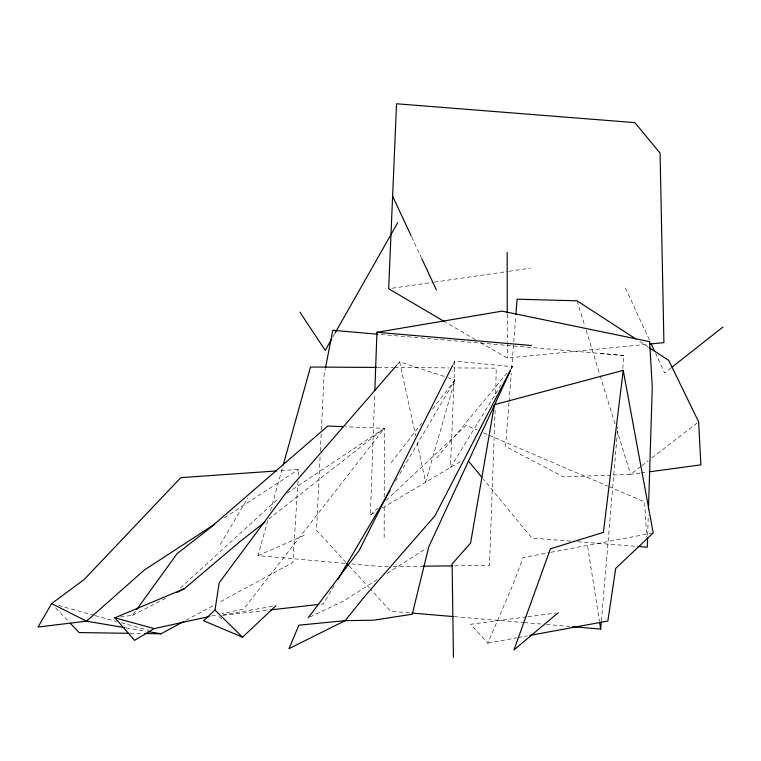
<?xml version="1.0" encoding="UTF-8"?>
<svg xmlns="http://www.w3.org/2000/svg" width="761" height="761" viewBox="0 0 761 761"><rect width="100%" height="100%" fill="white"/><g stroke="black" fill="none" stroke-linecap="round" stroke-linejoin="round"><path stroke-width="0.57" stroke-dasharray="3.81 2.85" d="M384.162 537.513L384.21 505.466M384.219 497.161L384.315 428.329L345.427 426.75M647.659 535.344L648.286 515.159M374.441 512.686L370.36 515.102L374.716 394.027M495.107 410.179L489.475 565.452L453.822 565.851M495.715 393.589L496.22 368.162L453.632 367.905M511.24 368.866L512.248 366.707L454.802 361.123L450.493 467.511L502.365 382.84M320.077 457.038L316.528 530.322L346.036 562.522M320.362 451.13L321.332 431.04M321.389 429.86L324.024 375.487L325.366 368.543M298.008 481.171L292.909 562.484L218.169 602.902M298.379 475.273L298.74 469.385L279.877 470.707M509.004 402.835L505.599 446.412L563.549 476.957L610.588 475.14M509.09 401.656L511.297 373.385M511.668 368.676L515.806 315.672M601.39 620.776L617.856 426.541M622.774 368.505L623.887 355.482L378.93 334.307M344.933 563.321L258.008 555.616L268.5 517.899M270.412 511.04L282.493 467.606M526.707 616.886L470.679 624.267L487.801 643.169L512.809 584.933L523.159 557.556L549.861 552.505M453.195 364.3L454.802 361.123M511.154 368.809L512.248 366.707L509.975 369.446M332.681 337.256L334.44 334.165M334.25 585.513L323.435 603.92L319.924 604.32M395.511 481.199L397.309 478.136M399.715 474.046L454.973 379.958L448.2 377.741M220.348 544.419L247.924 497.77M511.012 368.724L512.248 366.707M120.409 617.009L132.585 615.249L136.057 610.436M391.202 462.717L421.642 423.221M432.505 409.114L454.973 379.958L425.637 482.122L416.648 440.486M287.097 493.195L384.315 428.329L243.72 609L221.908 613.775M436.757 457.998L506.959 373.099M397.337 364.519L399.658 361.836L447.068 377.37M370.36 515.102L378.997 507.026M385.913 500.557L466.236 425.418L477.118 430.079M180.424 587.93L276.3 500.396L279.239 498.436M671.088 367.877L664.6 372.976L655.687 353.608M268.681 519.097L384.315 428.329M640.838 466.455L630.584 474.369L611.768 475.092M641.77 465.732L648.296 460.7M652.025 457.818L697.704 422.574M224.409 517.841L298.74 469.385M377.19 579.644L343.468 601.104L309.289 617.238M387.111 573.328L426.788 548.082M382.583 507.834L461.014 461.214M185.988 620.31L214.012 605.147M132.585 615.249L167.487 597.318M258.008 555.616L304.742 535.116M211.577 616.03L217.313 614.774M551.021 552.286L653.195 532.938M487.801 643.169L516.938 637.794M518.108 637.575L527.43 635.854M222.764 615.002L272.476 606.317M392.181 288.219L433.085 282.293M434.255 282.122L507.891 271.449M509.061 271.277L530.103 268.224M639.953 473.095L630.584 474.369L617.295 431.259M641.133 472.942L648.163 471.991M527.877 616.733L555.891 613.043M222.821 615.288L269.613 609.999M480.629 342.621L507.302 358.041L648.61 344.134M388.462 566.593L382.517 566.66L351.982 563.949M393.218 566.536L422.926 566.203M377.913 367.439L393.294 367.534M394.474 367.544L448.895 367.877M130.198 633.333L143.258 633.523M570.75 541.157L531.891 538.075L483.302 479.069M577.818 541.708L636.691 546.369M600.781 353.608L623.887 355.482M409.57 612.862L390.697 611.264L369.96 588.634M454.403 616.667L522.826 622.46M524.006 622.565L541.699 624.068M546.417 624.467L570.008 626.465M126.126 627.873L145.931 631.221M58.464 605.499L93.803 615.24M94.944 615.554L116.604 621.528M121.17 622.783L148.528 630.327M483.644 432.885L487.991 434.75M489.085 435.216L607.649 486.07M608.733 486.536L644.624 501.927L646.679 536.762M475.501 339.653L445.803 322.379M639.83 341.584L648.791 347.406M219.006 616.581L221.622 618.874M55.667 607.877L69.432 622.355M349.223 566.003L369.161 587.758M411.72 237.09L421.28 257.56M625.466 287.972L649.247 339.625M577.066 300.814L584.762 325.765M586.16 330.303L599.801 374.545M600.153 375.677L615.544 425.589M399.658 361.836L415.649 435.863M587.635 546.474L599.392 620.919M507.245 314.112L507.273 341.423M507.283 342.612L507.302 358.041"/><path stroke-width="1.14" d="M647.582 537.713L647.288 547.216L637.87 546.465M648.467 509.223L652.272 386.949L649.609 341.66L502.108 311.135L376.933 332.3L374.84 390.46M515.901 314.502L517.1 299.187L577.066 300.814L635.844 338.997M572.367 626.664L600.686 629.062L601.285 621.956M453.442 657.228L452.101 563.939L470.583 543.116L494.422 404.69L623.24 370.369L603.397 532.358L550.412 548.833L513.96 649.923L558.232 612.738M275.939 605.718L242.531 637.223L203.567 620.719L215.002 610.075L219.178 582.793L285.889 492.976L396.567 365.404M325.594 367.382L332.776 330.312L377.646 334.212M283.13 465.323L310.488 367.03L376.733 367.439M510.241 371.026L428.766 546.817L412.253 614.241L373.594 620.196L345.142 620.662L298.892 625.171L288.999 648.676L345.142 620.662L365.394 595.54L434.883 515.91L510.612 369.865M452.662 365.356L359.059 550.631L308.224 617.742M335.03 333.128L397.68 222.735M331.53 339.292L325.213 350.364L299.929 312.134M276.338 470.954L180.795 477.651L84.281 579.397L51.624 603.616L38.05 627.026L86.526 621.176L124.966 627.673M337.846 579.378L390.108 490.407M136.752 609.475L177.047 553.685L209.646 528.296L327.753 426.036L343.078 426.655M176.999 592.429L184.4 588.634L239.772 541.794L264.952 522.027M672.011 367.144L722.95 327.049M214.497 524.3L144.124 570.17L86.526 621.176L51.624 603.616M209.285 616.534L154.179 628.596L134.573 640.353L114.882 617.818L184.4 588.634M144.447 633.542L161.075 633.78L183.915 621.433M529.761 635.425L607.858 621.024L615.706 568.391L653.195 532.938L623.24 370.369M649.333 471.83L700.881 464.857L698.636 421.851L668.719 360.353L649.789 348.053M270.783 609.865L318.754 604.453M649.789 344.01L663.925 342.621L660.072 153.113L634.836 122.626L396.548 103.772L388.671 288.733L444.785 321.779M422.926 566.203L452.633 565.861M129.018 633.314L79.144 632.572L70.24 623.202M376.933 332.3L531.578 345.513M411.929 613.062L453.223 616.562M148.262 631.62L161.075 633.78M114.882 617.818L154.179 628.596M215.002 610.075L242.531 637.223M346.835 563.397L348.424 565.138M468.348 460.909L481.808 477.252M392.6 196.157L411.216 236.015M421.784 258.635L436.376 289.884M651.226 343.924L654.698 351.458M599.582 622.089L600.686 629.062M507.168 252.376L507.245 312.923"/></g></svg>
